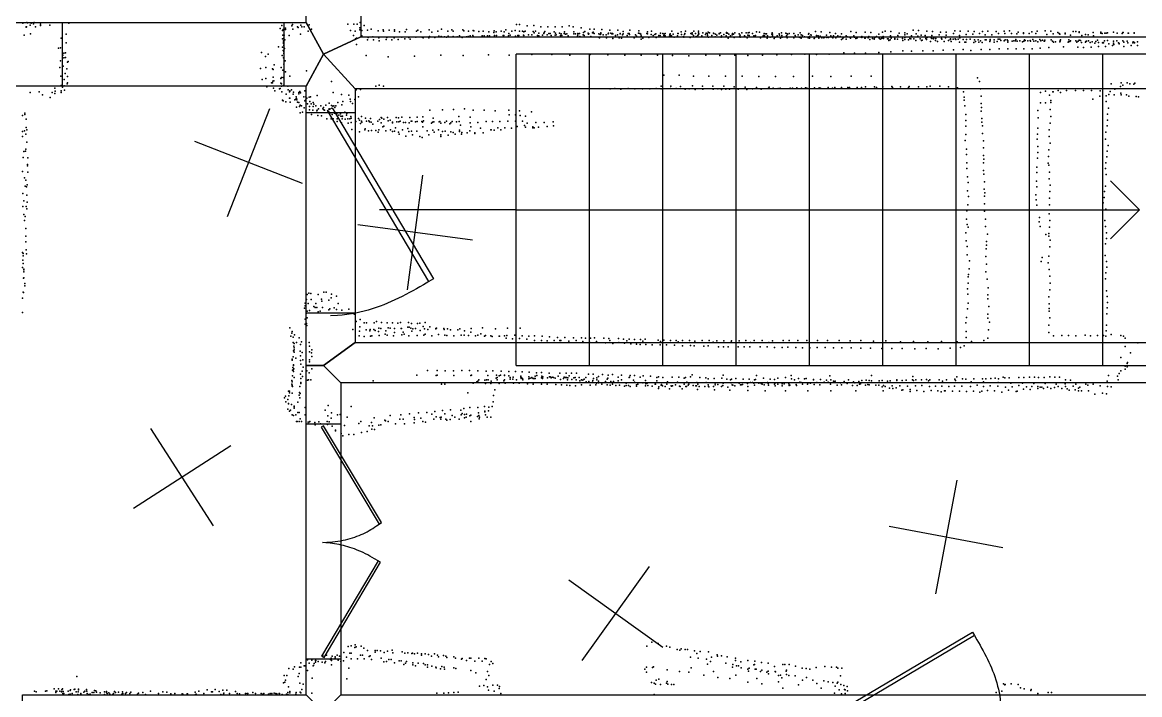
# Model space of a CAD drawing. Header units: millimetres. Extents: x -49251 to 3173, y -44712 to 7447.
# Drawn here: x -8920 to -5055, y -4056 to -1732 of the extents above; entities that cross this region are included whole.
import ezdxf

# ---------------------------------------------------------------- set-up
doc = ezdxf.new("R2010")
doc.units = ezdxf.units.MM
for name, color, linetype in [('DOORS', 7, 'Continuous'), ('P', 9, 'Continuous'), ('PANOS', 10, 'Continuous'), ('ROOMS', 1, 'Continuous'), ('STRUCTS', 4, 'Continuous'), ('WALLS', 3, 'Continuous')]:
    doc.layers.add(name, color=color, linetype=linetype)

# ---------------------------------------------------------------- blocks, each defined once
blk = doc.blocks.new('1-Standard_3C')
for points in [[(-403.982, 5.64828), (253.382, 394.931), (263.573, 377.722), (-393.791, -11.5606), (-403.982, 5.64828)], [(263.573, 377.722), (275.367, 357.142), (283.15, 343.495), (290.844, 329.879), (298.429, 316.269), (305.882, 302.642), (313.184, 288.973), (320.313, 275.239), (327.249, 261.416), (333.971, 247.479), (340.456, 233.405), (346.686, 219.17), (352.638, 204.75), (358.291, 190.121), (363.626, 175.258), (368.62, 160.139), (373.253, 144.738), (377.503, 129.032), (381.351, 112.998), (384.774, 96.6102), (387.752, 79.8457), (390.265, 62.6802), (392.29, 45.0899), (393.807, 27.0508), (395.085, -0.90191)]]:
    blk.add_lwpolyline(points)
blk = doc.blocks.new('2-Double_3F')
for points in [[(-803.047, 5.11842), (-144.478, 395.382), (-134.282, 378.176), (-792.851, -12.0874), (-803.047, 5.11842)], [(130.58, 402.327), (799.603, 1.60988), (789.326, -15.5479), (120.303, 385.169), (130.58, 402.327)], [(-134.282, 378.176), (-119.32, 354.081), (-109.98, 338.172), (-101.133, 322.376), (-92.7658, 306.684), (-84.8675, 291.087), (-77.4254, 275.576), (-70.4273, 260.141), (-63.861, 244.774), (-57.7142, 229.467), (-51.9747, 214.209), (-46.6303, 198.992), (-41.6688, 183.807), (-37.078, 168.646), (-32.8455, 153.498), (-28.9593, 138.355), (-25.407, 123.208), (-22.1765, 108.049), (-19.2555, 92.867), (-16.6317, 77.6544), (-14.2931, 62.402), (-12.2272, 47.1006), (-10.422, 31.7413), (-8.86523, 16.3152), (-6.96899, -6.96899)], [(-6.96899, -6.96899), (-5.64674, 24.0467), (-4.27553, 44.0225), (-2.51777, 63.4584), (-0.37793, 82.3727), (2.13953, 100.783), (5.03013, 118.709), (8.2894, 136.167), (11.9129, 153.176), (15.8961, 169.754), (20.2346, 185.919), (24.9238, 201.69), (29.9595, 217.085), (35.3369, 232.121), (41.0518, 246.818), (47.0996, 261.192), (53.4758, 275.263), (60.176, 289.048), (67.1957, 302.566), (74.5305, 315.834), (82.1759, 328.872), (90.1273, 341.697), (98.3804, 354.327), (106.931, 366.78), (120.303, 385.169)]]:
    blk.add_lwpolyline(points)

msp = doc.modelspace()

# ---------------------------------------------------------------- linework, layer by layer
at = {"layer": 'DOORS'}
for points in [[(-8781.1, -1732.1), (-8015.5, -1732.1), (-8015.5, -1952.1), (-8781.1, -1952.1), (-8781.1, -1732.1)], [(-7938.5, -2737.5), (-7938.6, -2044.1), (-7768.6, -2044.1), (-7768.5, -2737.5), (-7938.5, -2737.5)], [(-7818.5, -3119.7), (-7818.5, -3932.4), (-7938.5, -3932.4), (-7938.5, -3119.7), (-7818.5, -3119.7)]]:
    msp.add_lwpolyline(points, dxfattribs=at)
at = {"layer": 'P'}
for p in [(-8918, -1735), (-8904, -1733), (-8902, -1734), (-8889, -1735), (-8881, -1737), (-8879, -1733), (-8857, -1738), (-8759, -1735), (-7794, -1738), (-7773, -1738), (-7762, -1738), (-7751, -1733), (-8913, -1776), (-8906, -1748), (-8906, -1749), (-8905, -1747), (-8893, -1742), (-8892, -1772), (-8874, -1748), (-8857, -1743), (-8825, -1742), (-8768, -1773), (-8028, -1753), (-8022, -1743), (-8020, -1760), (-8019, -1776), (-8018, -1757), (-8014, -1776), (-8010, -1752), (-8010, -1757), (-7988, -1744), (-7985, -1739), (-7984, -1755), (-7968, -1748), (-7966, -1750), (-7958, -1773), (-7956, -1742), (-7953, -1748), (-7945, -1748), (-7935, -1740), (-7931, -1763), (-7928, -1741), (-7920, -1756), (-7785, -1760), (-7774, -1777), (-7769, -1763), (-7752, -1751), (-7752, -1758), (-7745, -1760), (-7738, -1743), (-7726, -1759), (-7713, -1755), (-7689, -1761), (-7672, -1758), (-7671, -1762), (-7651, -1759), (-7633, -1758), (-7633, -1763), (-7615, -1765), (-7596, -1765), (-7591, -1757), (-7557, -1763), (-7552, -1759), (-7541, -1765), (-7513, -1758), (-7504, -1766), (-7483, -1762), (-7470, -1755), (-7448, -1762), (-7434, -1758), (-7430, -1763), (-7396, -1758), (-7393, -1761), (-7377, -1763), (-7361, -1760), (-7358, -1761), (-7341, -1764), (-7326, -1762), (-7306, -1765), (-7289, -1767), (-7288, -1761), (-7281, -1765), (-7280, -1777), (-7264, -1763), (-7257, -1777), (-7253, -1765), (-7248, -1758), (-7237, -1770), (-7233, -1776), (-7227, -1763), (-7215, -1760), (-7211, -1740), (-7200, -1739), (-7200, -1763), (-7190, -1763), (-7186, -1776), (-7185, -1765), (-7185, -1777), (-7181, -1762), (-7174, -1744), (-7169, -1775), (-7157, -1775), (-7153, -1764), (-7151, -1743), (-7150, -1768), (-7145, -1762), (-7133, -1769), (-7126, -1747), (-7121, -1776), (-7116, -1770), (-7115, -1767), (-7113, -1764), (-7104, -1775), (-7102, -1747), (-7099, -1770), (-7094, -1770), (-7080, -1765), (-7077, -1747), (-7077, -1776), (-7076, -1769), (-7073, -1775), (-7062, -1769), (-7059, -1777), (-7056, -1772), (-7053, -1748), (-7046, -1770), (-7045, -1765), (-7041, -1773), (-7037, -1772), (-7029, -1744), (-7015, -1748), (-7012, -1765), (-7012, -1772), (-7007, -1772), (-6999, -1770), (-6998, -1775), (-6993, -1771), (-6987, -1751), (-6980, -1775), (-6979, -1767), (-6977, -1777), (-6974, -1764), (-6963, -1769), (-6962, -1773), (-6960, -1772), (-6957, -1755), (-6948, -1768), (-6945, -1766), (-6945, -1768), (-6942, -1755), (-6942, -1771), (-6926, -1772), (-6921, -1774), (-6919, -1768), (-6919, -1772), (-6916, -1757), (-6911, -1775), (-6901, -1775), (-6893, -1772), (-6892, -1769), (-6888, -1759), (-6884, -1769), (-6881, -1772), (-6879, -1771), (-6877, -1772), (-6868, -1777), (-6861, -1775), (-6860, -1759), (-6852, -1771), (-6852, -1772), (-6844, -1775), (-6842, -1764), (-6842, -1772), (-6828, -1777), (-6824, -1771), (-6821, -1770), (-6820, -1774), (-6819, -1759), (-6799, -1775), (-6789, -1769), (-6788, -1761), (-6784, -1771), (-6781, -1773), (-6760, -1771), (-6758, -1765), (-6757, -1772), (-6745, -1774), (-6744, -1763), (-6732, -1774), (-6729, -1772), (-6718, -1777), (-6712, -1769), (-6704, -1771), (-6700, -1773), (-6696, -1771), (-6680, -1774), (-6679, -1772), (-6673, -1762), (-6669, -1773), (-6653, -1770), (-6651, -1771), (-6641, -1765), (-6640, -1774), (-6630, -1774), (-6628, -1771), (-6626, -1763), (-6608, -1771), (-6603, -1768), (-6603, -1773), (-6599, -1777), (-6597, -1762), (-6592, -1770), (-6581, -1762), (-6581, -1768), (-6581, -1774), (-6580, -1772), (-6566, -1768), (-6557, -1774), (-6555, -1769), (-6550, -1772), (-6550, -1777), (-6548, -1766), (-6543, -1768), (-6535, -1777), (-6529, -1769), (-6528, -1770), (-6522, -1773), (-6518, -1776), (-6510, -1771), (-6510, -1772), (-6505, -1768), (-6494, -1774), (-6484, -1767), (-6484, -1769), (-6481, -1769), (-6476, -1773), (-6465, -1775), (-6463, -1771), (-6460, -1773), (-6455, -1768), (-6440, -1772), (-6437, -1776), (-6431, -1768), (-6416, -1768), (-6411, -1776), (-6409, -1768), (-6406, -1767), (-6394, -1770), (-6384, -1777), (-6381, -1765), (-6370, -1766), (-6354, -1771), (-6350, -1772), (-6346, -1772), (-6327, -1773), (-6326, -1768), (-6325, -1773), (-6302, -1772), (-6301, -1776), (-6294, -1768), (-6279, -1769), (-6274, -1772), (-6273, -1774), (-6268, -1771), (-6251, -1771), (-6247, -1777), (-6237, -1775), (-6230, -1768), (-6226, -1775), (-6201, -1773), (-6199, -1770), (-6193, -1775), (-6191, -1776), (-6177, -1764), (-6173, -1777), (-6157, -1765), (-6139, -1776), (-6127, -1767), (-6107, -1770), (-6086, -1772), (-6054, -1764), (-6036, -1767), (-6005, -1766), (-5985, -1767), (-5957, -1773), (-5945, -1766), (-5935, -1763), (-5916, -1764), (-5887, -1769), (-5868, -1768), (-5867, -1775), (-5860, -1772), (-5839, -1759), (-5828, -1772), (-5820, -1760), (-5811, -1776), (-5797, -1777), (-5791, -1762), (-5772, -1764), (-5749, -1775), (-5744, -1766), (-5725, -1766), (-5725, -1776), (-5699, -1771), (-5695, -1761), (-5679, -1777), (-5676, -1762), (-5655, -1774), (-5648, -1763), (-5632, -1773), (-5628, -1764), (-5609, -1771), (-5599, -1764), (-5590, -1775), (-5580, -1763), (-5567, -1775), (-5552, -1764), (-5543, -1771), (-5524, -1763), (-5522, -1771), (-5505, -1761), (-5499, -1770), (-5480, -1772), (-5476, -1766), (-5457, -1768), (-5457, -1770), (-5437, -1770), (-5428, -1765), (-5415, -1771), (-5410, -1763), (-5382, -1761), (-5376, -1774), (-5362, -1763), (-5354, -1772), (-5338, -1767), (-5334, -1771), (-5331, -1773), (-5313, -1769), (-5313, -1772), (-5294, -1776), (-5285, -1764), (-5276, -1764), (-5265, -1765), (-5264, -1767), (-5255, -1777), (-5243, -1774), (-5233, -1775), (-5216, -1767), (-5190, -1766), (-5190, -1769), (-5185, -1771), (-5176, -1769), (-5171, -1769), (-5166, -1768), (-5146, -1766), (-5133, -1769), (-5116, -1770), (-5113, -1767), (-5112, -1767), (-5095, -1769), (-5094, -1769), (-5074, -1768), (-5074, -1769), (-8786, -1787), (-8768, -1803), (-8020, -1789), (-8017, -1796), (-8017, -1801), (-8017, -1804), (-8016, -1805), (-8015, -1787), (-8015, -1812), (-8012, -1793), (-7997, -1778), (-7767, -1789), (-7764, -1787), (-7764, -1809), (-7745, -1779), (-7726, -1792), (-7724, -1784), (-7708, -1782), (-7705, -1792), (-7687, -1786), (-7686, -1796), (-7661, -1791), (-7659, -1784), (-7642, -1793), (-7634, -1785), (-7620, -1791), (-7607, -1783), (-7597, -1789), (-7583, -1784), (-7578, -1790), (-7559, -1783), (-7537, -1783), (-7533, -1785), (-7514, -1785), (-7512, -1781), (-7493, -1784), (-7479, -1780), (-7471, -1781), (-7460, -1782), (-7453, -1783), (-7447, -1780), (-7430, -1781), (-7416, -1782), (-7408, -1779), (-7399, -1784), (-7384, -1782), (-7378, -1781), (-7371, -1779), (-7362, -1778), (-7360, -1781), (-7329, -1779), (-7322, -1779), (-7311, -1779), (-7304, -1779), (-7287, -1778), (-7287, -1779), (-7254, -1778), (-7238, -1779), (-7214, -1780), (-7206, -1778), (-7203, -1778), (-7138, -1778), (-7133, -1779), (-7091, -1778), (-7054, -1778), (-7032, -1779), (-7000, -1780), (-6991, -1781), (-6954, -1781), (-6926, -1783), (-6923, -1785), (-6899, -1786), (-6877, -1788), (-6855, -1785), (-6848, -1787), (-6828, -1782), (-6804, -1786), (-6796, -1780), (-6779, -1779), (-6779, -1790), (-6774, -1787), (-6753, -1784), (-6738, -1778), (-6727, -1784), (-6714, -1778), (-6701, -1778), (-6698, -1780), (-6697, -1779), (-6681, -1780), (-6677, -1778), (-6674, -1779), (-6665, -1783), (-6654, -1779), (-6633, -1781), (-6632, -1783), (-6610, -1784), (-6589, -1781), (-6583, -1778), (-6570, -1779), (-6546, -1783), (-6524, -1782), (-6503, -1783), (-6502, -1779), (-6486, -1779), (-6479, -1787), (-6470, -1779), (-6458, -1784), (-6438, -1780), (-6437, -1783), (-6422, -1779), (-6421, -1780), (-6413, -1786), (-6406, -1778), (-6391, -1782), (-6390, -1779), (-6387, -1780), (-6367, -1786), (-6358, -1779), (-6356, -1778), (-6353, -1779), (-6344, -1787), (-6342, -1779), (-6333, -1783), (-6325, -1779), (-6320, -1788), (-6316, -1783), (-6309, -1779), (-6297, -1787), (-6293, -1778), (-6292, -1783), (-6277, -1779), (-6274, -1786), (-6252, -1783), (-6251, -1785), (-6246, -1782), (-6233, -1783), (-6229, -1784), (-6226, -1787), (-6221, -1778), (-6215, -1782), (-6202, -1786), (-6197, -1781), (-6197, -1787), (-6181, -1788), (-6180, -1785), (-6167, -1779), (-6165, -1787), (-6160, -1780), (-6155, -1786), (-6148, -1786), (-6144, -1783), (-6137, -1784), (-6133, -1783), (-6132, -1784), (-6124, -1779), (-6119, -1783), (-6117, -1785), (-6114, -1779), (-6106, -1786), (-6100, -1781), (-6099, -1779), (-6091, -1781), (-6086, -1791), (-6082, -1788), (-6078, -1783), (-6070, -1779), (-6070, -1790), (-6067, -1782), (-6057, -1784), (-6056, -1786), (-6056, -1787), (-6044, -1779), (-6042, -1783), (-6037, -1788), (-6034, -1787), (-6032, -1786), (-6019, -1783), (-6016, -1781), (-6016, -1784), (-6006, -1787), (-6005, -1786), (-6005, -1787), (-5995, -1783), (-5994, -1786), (-5992, -1781), (-5988, -1791), (-5979, -1788), (-5973, -1790), (-5972, -1786), (-5971, -1784), (-5966, -1781), (-5956, -1787), (-5953, -1790), (-5948, -1788), (-5945, -1785), (-5942, -1781), (-5941, -1788), (-5927, -1789), (-5925, -1789), (-5923, -1795), (-5918, -1792), (-5917, -1779), (-5915, -1787), (-5902, -1788), (-5902, -1790), (-5893, -1790), (-5892, -1778), (-5891, -1782), (-5876, -1788), (-5875, -1795), (-5867, -1784), (-5867, -1791), (-5855, -1792), (-5850, -1788), (-5847, -1789), (-5845, -1779), (-5836, -1789), (-5830, -1795), (-5822, -1780), (-5815, -1789), (-5810, -1795), (-5807, -1794), (-5795, -1788), (-5792, -1791), (-5790, -1784), (-5779, -1798), (-5776, -1786), (-5774, -1778), (-5774, -1788), (-5768, -1789), (-5767, -1787), (-5762, -1795), (-5760, -1788), (-5755, -1798), (-5741, -1788), (-5740, -1790), (-5731, -1798), (-5727, -1785), (-5716, -1795), (-5711, -1791), (-5710, -1791), (-5709, -1789), (-5707, -1798), (-5700, -1790), (-5693, -1789), (-5691, -1791), (-5683, -1790), (-5679, -1801), (-5677, -1786), (-5666, -1791), (-5660, -1800), (-5656, -1800), (-5656, -1800), (-5654, -1791), (-5641, -1790), (-5629, -1802), (-5626, -1793), (-5623, -1798), (-5614, -1793), (-5612, -1801), (-5606, -1796), (-5600, -1802), (-5590, -1793), (-5586, -1792), (-5574, -1798), (-5572, -1791), (-5572, -1794), (-5559, -1801), (-5558, -1793), (-5548, -1798), (-5545, -1790), (-5539, -1790), (-5535, -1795), (-5524, -1796), (-5521, -1793), (-5514, -1792), (-5511, -1796), (-5511, -1800), (-5496, -1797), (-5491, -1796), (-5485, -1796), (-5484, -1791), (-5479, -1797), (-5470, -1796), (-5460, -1799), (-5456, -1797), (-5454, -1792), (-5451, -1795), (-5442, -1796), (-5434, -1795), (-5433, -1797), (-5425, -1791), (-5421, -1797), (-5414, -1796), (-5408, -1799), (-5401, -1791), (-5397, -1796), (-5391, -1794), (-5386, -1797), (-5384, -1797), (-5383, -1794), (-5361, -1793), (-5357, -1797), (-5353, -1801), (-5353, -1801), (-5346, -1799), (-5331, -1799), (-5330, -1795), (-5330, -1797), (-5329, -1793), (-5303, -1800), (-5301, -1799), (-5300, -1793), (-5297, -1798), (-5295, -1796), (-5276, -1796), (-5273, -1801), (-5268, -1797), (-5265, -1794), (-5260, -1795), (-5257, -1802), (-5243, -1800), (-5241, -1798), (-5239, -1797), (-5232, -1796), (-5227, -1802), (-5220, -1799), (-5215, -1779), (-5210, -1804), (-5207, -1798), (-5201, -1794), (-5198, -1802), (-5198, -1816), (-5184, -1803), (-5182, -1802), (-5180, -1803), (-5177, -1796), (-5174, -1816), (-5166, -1795), (-5162, -1806), (-5149, -1812), (-5146, -1797), (-5146, -1804), (-5145, -1808), (-5134, -1796), (-5128, -1803), (-5126, -1805), (-5126, -1806), (-5113, -1796), (-5110, -1801), (-5110, -1816), (-5098, -1797), (-5096, -1803), (-5085, -1812), (-5079, -1803), (-5078, -1799), (-5073, -1802), (-5073, -1803), (-5063, -1799), (-5063, -1812), (-8795, -1821), (-8788, -1820), (-8780, -1845), (-8776, -1839), (-8770, -1837), (-8770, -1854), (-8092, -1836), (-8079, -1850), (-8070, -1842), (-8034, -1817), (-8021, -1847), (-8020, -1818), (-8018, -1829), (-8015, -1834), (-8015, -1840), (-8013, -1822), (-7731, -1847), (-7654, -1851), (-7563, -1849), (-7472, -1846), (-7395, -1847), (-7308, -1844), (-7236, -1846), (-7157, -1843), (-7088, -1843), (-7026, -1845), (-6956, -1843), (-6895, -1844), (-6836, -1845), (-6780, -1846), (-6723, -1846), (-6671, -1847), (-6614, -1848), (-6556, -1845), (-6507, -1847), (-6456, -1846), (-6410, -1847), (-6360, -1846), (-6310, -1844), (-6260, -1843), (-6213, -1842), (-6173, -1843), (-6129, -1842), (-6078, -1837), (-6042, -1839), (-6004, -1839), (-5957, -1836), (-5916, -1834), (-5874, -1831), (-5845, -1832), (-5805, -1830), (-5769, -1830), (-5735, -1828), (-5699, -1827), (-5666, -1826), (-5639, -1829), (-5604, -1826), (-5574, -1826), (-5541, -1824), (-5511, -1823), (-5483, -1823), (-5456, -1823), (-5427, -1823), (-5400, -1821), (-5370, -1819), (-5319, -1817), (-5269, -1818), (-5249, -1819), (-5223, -1818), (-8790, -1888), (-8788, -1865), (-8778, -1884), (-8776, -1855), (-8766, -1893), (-8763, -1870), (-8761, -1867), (-8096, -1892), (-8078, -1888), (-8054, -1893), (-8049, -1879), (-8025, -1888), (-8016, -1855), (-8015, -1877), (-8011, -1865), (-8787, -1918), (-8775, -1930), (-8772, -1909), (-8763, -1919), (-8090, -1929), (-8078, -1926), (-8052, -1895), (-8052, -1922), (-8026, -1926), (-8023, -1923), (-8019, -1897), (-8018, -1923), (-8009, -1903), (-7994, -1918), (-7937, -1899), (-6701, -1915), (-6648, -1915), (-6599, -1918), (-6545, -1918), (-6488, -1918), (-6430, -1918), (-6373, -1919), (-6315, -1919), (-6253, -1919), (-6187, -1918), (-6124, -1919), (-6053, -1918), (-5984, -1918), (-5616, -1924), (-8807, -1960), (-8806, -1970), (-8786, -1950), (-8786, -1969), (-8781, -1956), (-8775, -1951), (-8774, -1966), (-8765, -1944), (-8763, -1941), (-8074, -1955), (-8058, -1941), (-8054, -1941), (-8053, -1935), (-8051, -1960), (-8050, -1934), (-8046, -1969), (-8030, -1962), (-8028, -1961), (-8026, -1942), (-8023, -1944), (-8023, -1952), (-8023, -1952), (-8016, -1950), (-8015, -1950), (-8001, -1952), (-8000, -1965), (-7995, -1969), (-7989, -1965), (-7943, -1969), (-7850, -1936), (-7765, -1965), (-7750, -1964), (-7697, -1953), (-7686, -1949), (-7671, -1953), (-6887, -1962), (-6871, -1961), (-6850, -1963), (-6824, -1961), (-6801, -1962), (-6775, -1962), (-6749, -1962), (-6728, -1961), (-6710, -1952), (-6710, -1962), (-6678, -1961), (-6677, -1953), (-6658, -1961), (-6643, -1954), (-6627, -1963), (-6613, -1962), (-6602, -1951), (-6593, -1964), (-6567, -1952), (-6566, -1963), (-6531, -1952), (-6530, -1963), (-6514, -1962), (-6502, -1964), (-6493, -1952), (-6487, -1963), (-6474, -1963), (-6458, -1955), (-6444, -1963), (-6420, -1956), (-6414, -1964), (-6394, -1962), (-6380, -1957), (-6364, -1963), (-6339, -1960), (-6337, -1956), (-6323, -1960), (-6306, -1961), (-6299, -1959), (-6264, -1960), (-6256, -1959), (-6241, -1958), (-6225, -1959), (-6211, -1958), (-6206, -1960), (-6180, -1958), (-6164, -1958), (-6159, -1959), (-6133, -1957), (-6118, -1960), (-6110, -1957), (-6087, -1957), (-6065, -1957), (-6059, -1957), (-6032, -1957), (-6017, -1957), (-6003, -1955), (-5972, -1955), (-5965, -1957), (-5944, -1955), (-5913, -1954), (-5910, -1957), (-5883, -1955), (-5855, -1957), (-5852, -1954), (-5820, -1955), (-5791, -1955), (-5780, -1953), (-5747, -1953), (-5716, -1955), (-5685, -1958), (-5609, -1936), (-5606, -1962), (-5381, -1970), (-5337, -1967), (-5308, -1967), (-5277, -1968), (-5249, -1968), (-5222, -1967), (-5192, -1969), (-5154, -1945), (-5141, -1963), (-5122, -1954), (-5119, -1941), (-5113, -1949), (-5098, -1941), (-5089, -1944), (-5075, -1946), (-5072, -1942), (-8893, -1974), (-8862, -1972), (-8850, -1982), (-8824, -1992), (-8816, -1974), (-8807, -1978), (-8786, -1974), (-8022, -1972), (-8020, -2001), (-8018, -2003), (-8008, -2007), (-8007, -1980), (-7996, -1972), (-7996, -1994), (-7994, -1971), (-7994, -1994), (-7993, -2008), (-7983, -1980), (-7982, -1973), (-7977, -2000), (-7974, -1998), (-7973, -1990), (-7972, -1995), (-7970, -2000), (-7968, -2008), (-7963, -1974), (-7963, -1979), (-7963, -2009), (-7960, -1971), (-7958, -1976), (-7946, -1989), (-7943, -2003), (-7940, -2001), (-7939, -1990), (-7936, -1994), (-7928, -1991), (-7925, -2006), (-7923, -1989), (-7914, -2009), (-7900, -1985), (-7845, -1975), (-7828, -2009), (-7816, -1981), (-7811, -2006), (-7791, -1984), (-7786, -1998), (-7785, -2005), (-7770, -1999), (-7757, -1990), (-5665, -1972), (-5662, -1991), (-5662, -2001), (-5603, -1987), (-5398, -1974), (-5367, -1984), (-5362, -2002), (-5362, -2009), (-5356, -1972), (-5355, -1972), (-5329, -1975), (-5217, -1997), (-5193, -1987), (-5171, -1986), (-5171, -2006), (-5162, -1981), (-5157, -1971), (-5144, -1982), (-5121, -1977), (-5119, -1982), (-5101, -1982), (-5093, -1987), (-5067, -1988), (-5059, -1989), (-8911, -2046), (-7971, -2025), (-7961, -2023), (-7959, -2018), (-7959, -2045), (-7954, -2021), (-7951, -2042), (-7945, -2028), (-7934, -2014), (-7926, -2023), (-7926, -2034), (-7921, -2014), (-7915, -2035), (-7914, -2023), (-7912, -2015), (-7905, -2021), (-7901, -2038), (-7900, -2036), (-7895, -2031), (-7887, -2020), (-7881, -2031), (-7878, -2026), (-7877, -2034), (-7875, -2035), (-7870, -2018), (-7860, -2041), (-7859, -2011), (-7859, -2031), (-7853, -2045), (-7851, -2019), (-7846, -2022), (-7842, -2020), (-7840, -2046), (-7839, -2026), (-7835, -2020), (-7832, -2048), (-7819, -2048), (-7815, -2017), (-7804, -2042), (-7799, -2045), (-7797, -2047), (-7778, -2013), (-7510, -2036), (-7467, -2034), (-7428, -2033), (-7390, -2031), (-7360, -2036), (-7322, -2036), (-7284, -2038), (-7237, -2036), (-7200, -2038), (-7159, -2041), (-5660, -2021), (-5604, -2013), (-5603, -2039), (-5602, -2026), (-5407, -2037), (-5398, -2010), (-5381, -2010), (-5365, -2033), (-5163, -2029), (-8919, -2054), (-8911, -2050), (-8906, -2067), (-7920, -2051), (-7898, -2054), (-7885, -2055), (-7867, -2066), (-7852, -2065), (-7848, -2050), (-7845, -2065), (-7831, -2066), (-7831, -2075), (-7825, -2053), (-7818, -2056), (-7816, -2079), (-7813, -2057), (-7813, -2065), (-7812, -2056), (-7803, -2067), (-7798, -2053), (-7794, -2066), (-7793, -2081), (-7787, -2065), (-7784, -2057), (-7783, -2063), (-7782, -2078), (-7766, -2075), (-7757, -2064), (-7754, -2070), (-7750, -2082), (-7747, -2057), (-7747, -2074), (-7746, -2077), (-7733, -2063), (-7729, -2074), (-7721, -2072), (-7719, -2076), (-7716, -2064), (-7713, -2077), (-7707, -2084), (-7690, -2074), (-7685, -2068), (-7679, -2061), (-7679, -2079), (-7676, -2063), (-7670, -2067), (-7657, -2061), (-7655, -2072), (-7647, -2070), (-7640, -2079), (-7639, -2077), (-7627, -2061), (-7625, -2076), (-7619, -2062), (-7618, -2076), (-7613, -2073), (-7607, -2060), (-7601, -2078), (-7595, -2078), (-7582, -2079), (-7579, -2061), (-7575, -2073), (-7573, -2074), (-7560, -2076), (-7554, -2060), (-7554, -2075), (-7538, -2075), (-7536, -2077), (-7534, -2058), (-7532, -2072), (-7505, -2081), (-7501, -2077), (-7499, -2063), (-7496, -2076), (-7478, -2076), (-7476, -2075), (-7472, -2081), (-7458, -2078), (-7453, -2074), (-7441, -2083), (-7438, -2079), (-7433, -2075), (-7418, -2076), (-7410, -2057), (-7409, -2075), (-7371, -2060), (-7371, -2079), (-7344, -2078), (-7315, -2075), (-7294, -2075), (-7268, -2075), (-7241, -2073), (-7236, -2052), (-7214, -2052), (-7214, -2073), (-7198, -2054), (-7190, -2073), (-7180, -2056), (-7174, -2080), (-7144, -2078), (-7115, -2078), (-7084, -2076), (-5657, -2051), (-5657, -2071), (-5601, -2064), (-5601, -2077), (-5406, -2062), (-5365, -2080), (-5363, -2057), (-5167, -2049), (-5166, -2070), (-8919, -2109), (-8912, -2107), (-8908, -2119), (-8906, -2095), (-8904, -2103), (-7780, -2102), (-7754, -2110), (-7735, -2104), (-7734, -2100), (-7722, -2107), (-7712, -2106), (-7697, -2106), (-7689, -2112), (-7687, -2103), (-7673, -2093), (-7670, -2091), (-7663, -2107), (-7646, -2103), (-7640, -2109), (-7633, -2108), (-7629, -2096), (-7619, -2112), (-7616, -2119), (-7605, -2103), (-7593, -2125), (-7586, -2099), (-7583, -2109), (-7574, -2108), (-7570, -2121), (-7555, -2108), (-7535, -2093), (-7520, -2107), (-7514, -2121), (-7500, -2105), (-7500, -2105), (-7495, -2111), (-7480, -2103), (-7472, -2121), (-7466, -2109), (-7457, -2108), (-7447, -2122), (-7438, -2110), (-7430, -2113), (-7423, -2118), (-7408, -2105), (-7408, -2109), (-7404, -2087), (-7401, -2118), (-7400, -2113), (-7381, -2114), (-7372, -2107), (-7369, -2093), (-7355, -2114), (-7355, -2116), (-7335, -2098), (-7326, -2114), (-7299, -2103), (-7298, -2103), (-7288, -2105), (-7275, -2097), (-7265, -2104), (-7251, -2097), (-7228, -2098), (-7208, -2092), (-7183, -2088), (-7179, -2094), (-7154, -2093), (-7154, -2097), (-7149, -2097), (-7134, -2094), (-7105, -2092), (-7083, -2090), (-5657, -2091), (-5657, -2120), (-5599, -2090), (-5599, -2116), (-5409, -2118), (-5408, -2098), (-5368, -2103), (-5172, -2112), (-5168, -2090), (-8919, -2126), (-8904, -2146), (-7545, -2126), (-7537, -2130), (-7472, -2126), (-5659, -2140), (-5596, -2142), (-5410, -2136), (-5407, -2161), (-5368, -2127), (-5365, -2150), (-5174, -2136), (-5164, -2158), (-8917, -2199), (-8914, -2178), (-8909, -2177), (-8908, -2170), (-8901, -2200), (-5654, -2170), (-5654, -2189), (-5596, -2166), (-5596, -2192), (-5409, -2201), (-5408, -2182), (-5371, -2196), (-5369, -2173), (-5169, -2197), (-5168, -2177), (-8902, -2223), (-8902, -2228), (-5653, -2218), (-5653, -2237), (-5595, -2218), (-5594, -2205), (-5411, -2233), (-5372, -2219), (-5369, -2226), (-5173, -2237), (-5172, -2218), (-8919, -2248), (-8912, -2269), (-8908, -2278), (-8901, -2250), (-5651, -2266), (-5595, -2244), (-5594, -2257), (-5411, -2251), (-5368, -2273), (-5367, -2250), (-5171, -2258), (-8910, -2298), (-8905, -2301), (-8903, -2293), (-5651, -2314), (-5649, -2285), (-5593, -2308), (-5592, -2283), (-5412, -2281), (-5411, -2301), (-5366, -2317), (-5365, -2295), (-5177, -2317), (-5174, -2298), (-8918, -2324), (-8915, -2349), (-8904, -2329), (-8903, -2353), (-5647, -2334), (-5592, -2333), (-5591, -2321), (-5414, -2328), (-5413, -2345), (-5367, -2340), (-5181, -2356), (-5178, -2337), (-8918, -2368), (-8906, -2369), (-8904, -2377), (-5653, -2383), (-5650, -2363), (-5592, -2359), (-5592, -2385), (-5411, -2364), (-5368, -2394), (-5367, -2363), (-5172, -2378), (-8915, -2396), (-8912, -2417), (-8910, -2403), (-5654, -2412), (-5652, -2431), (-5589, -2412), (-5403, -2421), (-5402, -2406), (-5366, -2417), (-5176, -2417), (-8908, -2444), (-8908, -2471), (-5657, -2460), (-5648, -2440), (-5588, -2437), (-5582, -2464), (-5400, -2438), (-5380, -2465), (-5369, -2462), (-5369, -2471), (-5367, -2440), (-5174, -2438), (-5170, -2459), (-8908, -2491), (-5655, -2487), (-5652, -2507), (-5585, -2489), (-5585, -2502), (-5366, -2508), (-5365, -2485), (-5174, -2498), (-5170, -2479), (-8919, -2527), (-8917, -2531), (-8917, -2539), (-8907, -2518), (-8905, -2532), (-5652, -2536), (-5587, -2541), (-5586, -2515), (-5393, -2545), (-5370, -2540), (-5175, -2538), (-8919, -2579), (-8918, -2554), (-8917, -2566), (-8915, -2587), (-8914, -2585), (-5645, -2584), (-5644, -2556), (-5585, -2568), (-5396, -2558), (-5372, -2563), (-5368, -2586), (-5170, -2558), (-5169, -2578), (-8916, -2616), (-8915, -2615), (-8914, -2594), (-5648, -2611), (-5647, -2603), (-5587, -2594), (-5583, -2620), (-5366, -2609), (-5173, -2618), (-5172, -2598), (-8917, -2664), (-8916, -2666), (-8911, -2635), (-8911, -2643), (-7877, -2664), (-7869, -2665), (-5651, -2653), (-5649, -2633), (-5579, -2649), (-5366, -2657), (-5365, -2633), (-5170, -2660), (-8919, -2685), (-7941, -2703), (-7937, -2690), (-7935, -2673), (-7931, -2704), (-7929, -2668), (-7922, -2669), (-7921, -2690), (-7905, -2704), (-7897, -2673), (-7885, -2689), (-7884, -2696), (-7860, -2692), (-7852, -2684), (-7850, -2672), (-7833, -2678), (-7827, -2704), (-5650, -2672), (-5648, -2703), (-5581, -2674), (-5580, -2688), (-5370, -2681), (-5368, -2705), (-5168, -2680), (-5167, -2700), (-8919, -2735), (-7944, -2720), (-7941, -2712), (-7937, -2737), (-7935, -2730), (-7926, -2728), (-7912, -2714), (-7907, -2717), (-7901, -2718), (-7897, -2733), (-7890, -2730), (-7882, -2717), (-7860, -2726), (-7856, -2722), (-7841, -2719), (-7833, -2725), (-7815, -2727), (-7791, -2723), (-7776, -2738), (-7771, -2740), (-5651, -2722), (-5580, -2741), (-5577, -2714), (-5368, -2721), (-5368, -2730), (-5169, -2739), (-5168, -2719), (-7942, -2758), (-7942, -2775), (-7937, -2773), (-7936, -2780), (-7935, -2753), (-7767, -2764), (-7765, -2766), (-7751, -2759), (-7738, -2770), (-7729, -2771), (-7703, -2770), (-7695, -2766), (-7677, -2769), (-7658, -2771), (-7640, -2771), (-7621, -2772), (-7612, -2769), (-7584, -2769), (-7574, -2773), (-7553, -2773), (-7545, -2772), (-7527, -2769), (-5656, -2771), (-5654, -2752), (-5581, -2754), (-5575, -2768), (-5369, -2779), (-5366, -2753), (-5170, -2778), (-7994, -2788), (-7991, -2817), (-7988, -2806), (-7987, -2801), (-7983, -2820), (-7978, -2812), (-7777, -2794), (-7755, -2816), (-7754, -2799), (-7753, -2784), (-7738, -2818), (-7730, -2795), (-7718, -2798), (-7717, -2793), (-7716, -2817), (-7711, -2816), (-7704, -2794), (-7699, -2797), (-7688, -2800), (-7687, -2789), (-7686, -2814), (-7680, -2790), (-7665, -2810), (-7662, -2798), (-7658, -2813), (-7655, -2788), (-7648, -2789), (-7636, -2816), (-7632, -2790), (-7632, -2804), (-7610, -2790), (-7608, -2790), (-7607, -2812), (-7603, -2803), (-7599, -2810), (-7586, -2786), (-7583, -2815), (-7582, -2786), (-7576, -2789), (-7573, -2799), (-7569, -2791), (-7560, -2790), (-7554, -2814), (-7544, -2797), (-7533, -2783), (-7531, -2813), (-7529, -2791), (-7526, -2810), (-7517, -2793), (-7510, -2784), (-7503, -2815), (-7490, -2790), (-7490, -2791), (-7487, -2789), (-7480, -2811), (-7462, -2790), (-7461, -2793), (-7459, -2813), (-7451, -2814), (-7449, -2791), (-7439, -2795), (-7427, -2816), (-7413, -2795), (-7407, -2791), (-7402, -2813), (-7392, -2813), (-7390, -2798), (-7377, -2814), (-7368, -2803), (-7367, -2790), (-7352, -2815), (-7344, -2813), (-7334, -2809), (-7328, -2788), (-7321, -2817), (-7318, -2814), (-7299, -2816), (-7295, -2818), (-7283, -2791), (-7271, -2817), (-7269, -2817), (-7252, -2815), (-7244, -2814), (-7242, -2789), (-7216, -2813), (-7198, -2789), (-7191, -2816), (-7168, -2817), (-7148, -2816), (-7122, -2817), (-7096, -2819), (-5655, -2801), (-5578, -2795), (-5370, -2804), (-5353, -2816), (-5325, -2814), (-5302, -2814), (-5276, -2815), (-5244, -2813), (-5225, -2815), (-5201, -2814), (-5180, -2814), (-5172, -2817), (-5171, -2798), (-5154, -2811), (-5121, -2814), (-5111, -2817), (-7983, -2839), (-7981, -2851), (-7980, -2857), (-7979, -2842), (-7972, -2839), (-7962, -2822), (-7958, -2845), (-7954, -2836), (-7928, -2839), (-7926, -2851), (-7246, -2823), (-7225, -2826), (-7200, -2825), (-7175, -2827), (-7148, -2831), (-7124, -2832), (-7105, -2833), (-7080, -2831), (-7069, -2821), (-7061, -2832), (-7057, -2831), (-7043, -2821), (-7030, -2834), (-7014, -2822), (-7004, -2832), (-6986, -2822), (-6981, -2835), (-6972, -2823), (-6957, -2838), (-6955, -2824), (-6941, -2822), (-6934, -2835), (-6909, -2824), (-6903, -2840), (-6891, -2825), (-6888, -2832), (-6878, -2842), (-6858, -2825), (-6857, -2839), (-6840, -2827), (-6837, -2841), (-6829, -2833), (-6821, -2827), (-6815, -2843), (-6802, -2828), (-6795, -2844), (-6783, -2845), (-6782, -2828), (-6774, -2834), (-6766, -2827), (-6763, -2845), (-6741, -2846), (-6721, -2830), (-6714, -2847), (-6712, -2835), (-6701, -2830), (-6692, -2846), (-6678, -2831), (-6664, -2848), (-6658, -2831), (-6652, -2836), (-6637, -2831), (-6636, -2850), (-6612, -2832), (-6609, -2849), (-6596, -2850), (-6594, -2834), (-6568, -2831), (-6563, -2851), (-6548, -2850), (-6544, -2831), (-6530, -2837), (-6518, -2833), (-6512, -2853), (-6495, -2853), (-6493, -2833), (-6478, -2853), (-6468, -2837), (-6467, -2833), (-6444, -2853), (-6441, -2833), (-6423, -2854), (-6418, -2831), (-6404, -2854), (-6401, -2838), (-6389, -2832), (-6368, -2853), (-6361, -2831), (-6344, -2854), (-6338, -2838), (-6325, -2833), (-6318, -2856), (-6292, -2856), (-6288, -2832), (-6272, -2855), (-6267, -2832), (-6245, -2856), (-6238, -2832), (-6221, -2857), (-6206, -2831), (-6196, -2857), (-6171, -2856), (-6170, -2832), (-6143, -2856), (-6135, -2831), (-6114, -2857), (-6095, -2832), (-6085, -2857), (-6057, -2833), (-6053, -2857), (-6020, -2832), (-6020, -2858), (-5986, -2858), (-5976, -2834), (-5947, -2859), (-5933, -2833), (-5913, -2859), (-5883, -2836), (-5877, -2859), (-5837, -2835), (-5794, -2859), (-5788, -2836), (-5741, -2835), (-5711, -2858), (-5687, -2836), (-5675, -2856), (-5662, -2850), (-5655, -2821), (-5637, -2835), (-5594, -2832), (-5580, -2823), (-5106, -2823), (-5105, -2852), (-5062, -2840), (-7987, -2896), (-7983, -2888), (-7982, -2867), (-7979, -2864), (-7979, -2872), (-7974, -2893), (-7959, -2869), (-7958, -2884), (-7952, -2873), (-7950, -2898), (-7927, -2871), (-7927, -2898), (-7920, -2874), (-7919, -2864), (-7919, -2887), (-5833, -2860), (-5752, -2860), (-5121, -2890), (-5087, -2874), (-7987, -2899), (-7985, -2934), (-7984, -2925), (-7983, -2933), (-7982, -2916), (-7982, -2918), (-7981, -2930), (-7958, -2901), (-7956, -2913), (-7949, -2924), (-7936, -2936), (-7927, -2905), (-7918, -2918), (-7918, -2929), (-7518, -2935), (-7485, -2935), (-7457, -2936), (-7428, -2936), (-7400, -2935), (-7373, -2935), (-7344, -2936), (-7292, -2936), (-5121, -2936), (-5106, -2920), (-5106, -2931), (-5099, -2922), (-5098, -2911), (-5097, -2908), (-7988, -2970), (-7987, -2974), (-7985, -2954), (-7982, -2939), (-7980, -2959), (-7958, -2948), (-7956, -2963), (-7952, -2938), (-7951, -2956), (-7933, -2969), (-7930, -2968), (-7928, -2943), (-7922, -2967), (-7706, -2971), (-7555, -2951), (-7489, -2952), (-7485, -2951), (-7427, -2953), (-7368, -2952), (-7366, -2951), (-7348, -2974), (-7344, -2972), (-7341, -2967), (-7320, -2969), (-7315, -2937), (-7314, -2968), (-7310, -2952), (-7309, -2968), (-7298, -2972), (-7281, -2962), (-7280, -2951), (-7277, -2960), (-7277, -2968), (-7270, -2954), (-7266, -2951), (-7264, -2938), (-7254, -2971), (-7252, -2951), (-7252, -2953), (-7252, -2968), (-7237, -2939), (-7237, -2954), (-7233, -2960), (-7233, -2965), (-7223, -2965), (-7222, -2958), (-7214, -2939), (-7211, -2967), (-7196, -2955), (-7196, -2958), (-7195, -2963), (-7193, -2961), (-7191, -2940), (-7190, -2963), (-7189, -2967), (-7168, -2957), (-7168, -2964), (-7167, -2941), (-7163, -2962), (-7158, -2959), (-7158, -2961), (-7153, -2963), (-7150, -2963), (-7146, -2955), (-7146, -2963), (-7142, -2943), (-7140, -2952), (-7124, -2942), (-7124, -2961), (-7123, -2955), (-7121, -2959), (-7121, -2963), (-7119, -2957), (-7103, -2961), (-7098, -2944), (-7096, -2957), (-7094, -2957), (-7091, -2961), (-7087, -2958), (-7083, -2960), (-7077, -2962), (-7067, -2955), (-7061, -2944), (-7058, -2966), (-7048, -2963), (-7046, -2958), (-7041, -2959), (-7039, -2945), (-7038, -2960), (-7034, -2968), (-7033, -2961), (-7029, -2954), (-7020, -2945), (-7019, -2966), (-7012, -2961), (-7008, -2960), (-7004, -2968), (-7003, -2945), (-6994, -2960), (-6991, -2971), (-6986, -2968), (-6981, -2969), (-6976, -2965), (-6971, -2959), (-6970, -2974), (-6962, -2948), (-6960, -2973), (-6948, -2975), (-6947, -2970), (-6945, -2948), (-6944, -2963), (-6933, -2961), (-6933, -2968), (-6927, -2956), (-6927, -2972), (-6913, -2949), (-6903, -2973), (-6897, -2965), (-6895, -2962), (-6894, -2951), (-6884, -2973), (-6879, -2949), (-6875, -2973), (-6859, -2958), (-6859, -2971), (-6848, -2951), (-6848, -2967), (-6821, -2960), (-6820, -2958), (-6817, -2953), (-6806, -2969), (-6802, -2952), (-6783, -2958), (-6773, -2954), (-6764, -2970), (-6747, -2955), (-6725, -2960), (-6725, -2971), (-6719, -2957), (-6705, -2959), (-6688, -2974), (-6672, -2958), (-6654, -2975), (-6649, -2958), (-6631, -2962), (-6626, -2960), (-6609, -2957), (-6603, -2950), (-6577, -2959), (-6556, -2961), (-6548, -2964), (-6527, -2963), (-6501, -2962), (-6496, -2951), (-6483, -2965), (-6471, -2967), (-6467, -2965), (-6452, -2963), (-6427, -2965), (-6406, -2965), (-6387, -2967), (-6384, -2966), (-6381, -2952), (-6356, -2962), (-6333, -2965), (-6318, -2966), (-6307, -2962), (-6280, -2960), (-6261, -2953), (-6259, -2964), (-6249, -2967), (-6235, -2963), (-6231, -2975), (-6214, -2964), (-6209, -2963), (-6183, -2966), (-6183, -2968), (-6159, -2966), (-6138, -2969), (-6133, -2975), (-6127, -2954), (-6123, -2968), (-6114, -2972), (-6108, -2972), (-6077, -2973), (-6062, -2968), (-6045, -2974), (-6027, -2973), (-6016, -2970), (-6001, -2969), (-5991, -2970), (-5983, -2953), (-5983, -2971), (-5956, -2971), (-5946, -2970), (-5927, -2972), (-5918, -2971), (-5895, -2968), (-5895, -2970), (-5877, -2970), (-5863, -2969), (-5841, -2967), (-5840, -2956), (-5838, -2970), (-5829, -2967), (-5810, -2968), (-5793, -2966), (-5786, -2971), (-5781, -2967), (-5749, -2968), (-5737, -2972), (-5723, -2967), (-5695, -2965), (-5692, -2970), (-5688, -2957), (-5668, -2964), (-5657, -2965), (-5638, -2974), (-5629, -2964), (-5599, -2964), (-5595, -2974), (-5587, -2964), (-5570, -2963), (-5555, -2962), (-5543, -2964), (-5527, -2958), (-5522, -2961), (-5507, -2961), (-5473, -2959), (-5456, -2960), (-5436, -2958), (-5419, -2958), (-5405, -2959), (-5386, -2959), (-5366, -2957), (-5349, -2958), (-5333, -2958), (-5312, -2968), (-5295, -2969), (-5168, -2972), (-5163, -2953), (-5132, -2955), (-5130, -2967), (-5126, -2946), (-7999, -3007), (-7996, -3007), (-7996, -3013), (-7988, -2983), (-7987, -2986), (-7987, -2989), (-7987, -3014), (-7985, -2990), (-7961, -3011), (-7960, -2990), (-7957, -2977), (-7956, -2980), (-7470, -2982), (-7458, -2983), (-7379, -3012), (-7361, -2979), (-7318, -2980), (-7299, -2980), (-7285, -3002), (-7270, -2980), (-7250, -2979), (-7221, -2979), (-7201, -2979), (-7172, -2981), (-7153, -2982), (-7124, -2982), (-7104, -2982), (-7075, -2984), (-7055, -2985), (-7036, -2986), (-7026, -2987), (-7006, -2988), (-6986, -2985), (-6956, -2986), (-6936, -2985), (-6934, -2979), (-6927, -2978), (-6916, -2983), (-6902, -2977), (-6897, -2985), (-6887, -2986), (-6879, -2983), (-6867, -2987), (-6854, -2986), (-6837, -2989), (-6831, -2979), (-6831, -2987), (-6823, -2987), (-6817, -2991), (-6802, -2976), (-6796, -2989), (-6795, -2985), (-6791, -2983), (-6774, -2978), (-6765, -2988), (-6763, -2981), (-6759, -2979), (-6756, -2987), (-6741, -2989), (-6731, -2983), (-6730, -2983), (-6719, -2997), (-6718, -2992), (-6710, -2986), (-6709, -2984), (-6706, -2988), (-6696, -2990), (-6691, -2982), (-6682, -2999), (-6676, -2988), (-6675, -2989), (-6671, -2988), (-6661, -2985), (-6647, -2989), (-6644, -2990), (-6638, -2999), (-6631, -2983), (-6625, -2990), (-6623, -2991), (-6621, -2976), (-6617, -2986), (-6615, -2983), (-6600, -2987), (-6590, -2988), (-6588, -2988), (-6587, -2977), (-6585, -3001), (-6583, -2983), (-6579, -2990), (-6559, -2990), (-6559, -2990), (-6555, -2977), (-6548, -2985), (-6547, -2991), (-6545, -2992), (-6529, -2991), (-6526, -3002), (-6524, -2985), (-6523, -2979), (-6523, -2985), (-6514, -2984), (-6502, -2991), (-6497, -2987), (-6496, -2979), (-6480, -2993), (-6473, -3003), (-6468, -2978), (-6465, -2985), (-6462, -2986), (-6456, -2988), (-6441, -2979), (-6436, -2985), (-6433, -2985), (-6429, -2984), (-6412, -2980), (-6411, -2991), (-6411, -3004), (-6401, -2977), (-6394, -2977), (-6390, -2979), (-6387, -2986), (-6373, -2979), (-6364, -2980), (-6361, -2983), (-6354, -2985), (-6351, -3005), (-6343, -2977), (-6340, -2980), (-6339, -2986), (-6318, -2982), (-6317, -2980), (-6316, -2988), (-6307, -2983), (-6292, -2981), (-6292, -2988), (-6285, -2981), (-6280, -3005), (-6269, -2981), (-6267, -2987), (-6265, -2986), (-6243, -2984), (-6242, -2987), (-6226, -2977), (-6222, -2983), (-6204, -2983), (-6203, -3005), (-6200, -2978), (-6194, -2979), (-6181, -2984), (-6172, -2977), (-6161, -2985), (-6147, -2976), (-6125, -2983), (-6124, -3005), (-6112, -2976), (-6102, -2986), (-6090, -2978), (-6087, -2985), (-6067, -2980), (-6049, -2987), (-6041, -2978), (-6037, -3006), (-6032, -2987), (-6024, -2983), (-6021, -2981), (-6003, -2986), (-5996, -2984), (-5991, -2985), (-5968, -2986), (-5957, -2986), (-5946, -2992), (-5942, -3006), (-5941, -2987), (-5936, -2990), (-5920, -2996), (-5911, -2988), (-5909, -2997), (-5898, -2995), (-5885, -2988), (-5878, -3003), (-5874, -3002), (-5858, -2989), (-5849, -3001), (-5849, -3008), (-5831, -2988), (-5826, -3004), (-5809, -2987), (-5802, -3008), (-5782, -2990), (-5776, -3004), (-5761, -2989), (-5753, -3006), (-5742, -3009), (-5739, -2989), (-5730, -3006), (-5728, -3006), (-5715, -2991), (-5703, -3007), (-5696, -2989), (-5679, -3007), (-5670, -2989), (-5654, -3008), (-5640, -2990), (-5630, -3007), (-5617, -2986), (-5608, -3010), (-5601, -3007), (-5595, -2990), (-5582, -3004), (-5572, -2988), (-5557, -3005), (-5546, -2989), (-5545, -2977), (-5532, -3010), (-5519, -2993), (-5509, -3003), (-5501, -2979), (-5496, -2992), (-5483, -3008), (-5479, -3007), (-5473, -2987), (-5460, -2979), (-5457, -3000), (-5447, -2992), (-5434, -3001), (-5428, -2990), (-5421, -2980), (-5408, -2998), (-5407, -2991), (-5400, -2993), (-5394, -2993), (-5388, -2997), (-5382, -2980), (-5374, -2993), (-5362, -2997), (-5350, -2994), (-5344, -2982), (-5337, -2990), (-5325, -2997), (-5313, -2981), (-5312, -2991), (-5306, -2999), (-5299, -3003), (-5285, -2989), (-5278, -3002), (-5276, -2982), (-5267, -2996), (-5267, -3005), (-5262, -2993), (-5256, -3005), (-5241, -2983), (-5235, -2986), (-5232, -3006), (-5216, -2983), (-5192, -2988), (-5184, -3014), (-5166, -2990), (-5154, -2992), (-8013, -3030), (-8009, -3024), (-8008, -3043), (-8001, -3036), (-7999, -3049), (-7999, -3050), (-7998, -3023), (-7967, -3045), (-7962, -3021), (-7960, -3030), (-7959, -3015), (-7291, -3043), (-7290, -3022), (-5210, -3017), (-5170, -3016), (-8001, -3069), (-7996, -3076), (-7992, -3072), (-7989, -3053), (-7986, -3088), (-7982, -3091), (-7980, -3061), (-7979, -3059), (-7979, -3065), (-7974, -3088), (-7967, -3080), (-7962, -3080), (-7942, -3088), (-7941, -3063), (-7872, -3072), (-7862, -3056), (-7850, -3081), (-7830, -3088), (-7821, -3087), (-7783, -3060), (-7648, -3091), (-7611, -3089), (-7581, -3085), (-7549, -3082), (-7521, -3080), (-7503, -3086), (-7493, -3077), (-7466, -3074), (-7458, -3085), (-7439, -3071), (-7433, -3091), (-7403, -3072), (-7402, -3088), (-7399, -3084), (-7393, -3067), (-7390, -3087), (-7383, -3086), (-7372, -3063), (-7369, -3090), (-7344, -3063), (-7342, -3081), (-7341, -3091), (-7321, -3060), (-7320, -3076), (-7320, -3078), (-7318, -3089), (-7307, -3075), (-7306, -3062), (-7295, -3060), (-7971, -3112), (-7969, -3112), (-7962, -3111), (-7959, -3102), (-7954, -3111), (-7931, -3114), (-7931, -3120), (-7927, -3113), (-7925, -3112), (-7908, -3115), (-7907, -3123), (-7894, -3113), (-7888, -3119), (-7865, -3111), (-7864, -3122), (-7863, -3092), (-7858, -3113), (-7852, -3100), (-7848, -3128), (-7805, -3125), (-7796, -3096), (-7756, -3118), (-7749, -3112), (-7720, -3126), (-7712, -3115), (-7709, -3126), (-7703, -3099), (-7687, -3124), (-7680, -3123), (-7666, -3107), (-7664, -3109), (-7654, -3111), (-7629, -3119), (-7614, -3103), (-7603, -3103), (-7598, -3119), (-7565, -3098), (-7565, -3116), (-7563, -3105), (-7542, -3100), (-7535, -3112), (-7525, -3114), (-7496, -3103), (-7488, -3095), (-7475, -3098), (-7472, -3103), (-7471, -3096), (-7455, -3103), (-7451, -3107), (-7440, -3105), (-7424, -3097), (-7409, -3103), (-7390, -3099), (-7385, -3096), (-7372, -3092), (-7368, -3111), (-7345, -3094), (-7340, -3102), (-7339, -3096), (-7312, -3097), (-7299, -3097), (-7837, -3141), (-7837, -3144), (-7817, -3153), (-7811, -3161), (-7791, -3157), (-7773, -3156), (-7747, -3150), (-7727, -3146), (-7711, -3138), (-7702, -3139), (-7793, -3889), (-7782, -3887), (-7770, -3893), (-7769, -3883), (-7765, -3890), (-7748, -3888), (-7739, -3895), (-7641, -3902), (-6760, -3888), (-6742, -3874), (-6721, -3879), (-6692, -3888), (-6680, -3892), (-6655, -3899), (-6646, -3902), (-6641, -3897), (-6627, -3900), (-6619, -3900), (-7934, -3935), (-7919, -3936), (-7906, -3938), (-7905, -3937), (-7897, -3941), (-7881, -3921), (-7871, -3941), (-7868, -3919), (-7854, -3934), (-7852, -3929), (-7850, -3938), (-7848, -3923), (-7838, -3925), (-7838, -3930), (-7831, -3919), (-7827, -3936), (-7823, -3923), (-7818, -3941), (-7809, -3939), (-7808, -3910), (-7798, -3926), (-7787, -3912), (-7783, -3912), (-7782, -3932), (-7761, -3932), (-7750, -3919), (-7743, -3919), (-7738, -3932), (-7726, -3903), (-7720, -3924), (-7717, -3921), (-7712, -3934), (-7700, -3903), (-7700, -3909), (-7693, -3903), (-7681, -3904), (-7679, -3930), (-7668, -3910), (-7660, -3941), (-7657, -3905), (-7652, -3934), (-7644, -3934), (-7638, -3911), (-7616, -3939), (-7609, -3939), (-7606, -3908), (-7597, -3912), (-7591, -3941), (-7586, -3911), (-7573, -3913), (-7570, -3912), (-7563, -3915), (-7553, -3912), (-7539, -3914), (-7539, -3919), (-7526, -3914), (-7515, -3917), (-7505, -3922), (-7494, -3915), (-7484, -3919), (-7480, -3925), (-7463, -3920), (-7455, -3922), (-7452, -3927), (-7427, -3925), (-7422, -3929), (-7401, -3933), (-7399, -3931), (-7383, -3937), (-7373, -3929), (-7368, -3930), (-7355, -3940), (-7341, -3930), (-7329, -3940), (-7320, -3931), (-7316, -3932), (-7298, -3941), (-6609, -3926), (-6595, -3904), (-6587, -3913), (-6582, -3930), (-6575, -3906), (-6553, -3933), (-6547, -3908), (-6540, -3941), (-6536, -3926), (-6517, -3918), (-6515, -3923), (-6502, -3921), (-6482, -3925), (-6453, -3929), (-6453, -3938), (-6411, -3937), (-6386, -3940), (-7998, -3965), (-7983, -3967), (-7978, -3959), (-7961, -3961), (-7957, -3946), (-7956, -3961), (-7945, -3956), (-7943, -3956), (-7934, -3972), (-7928, -3947), (-7914, -3956), (-7913, -3955), (-7910, -3948), (-7906, -3943), (-7883, -3943), (-7873, -3946), (-7850, -3953), (-7790, -3964), (-7669, -3942), (-7633, -3946), (-7600, -3951), (-7594, -3947), (-7569, -3946), (-7569, -3952), (-7560, -3956), (-7551, -3947), (-7532, -3948), (-7527, -3953), (-7519, -3952), (-7519, -3961), (-7504, -3957), (-7490, -3960), (-7488, -3963), (-7474, -3966), (-7469, -3958), (-7461, -3960), (-7460, -3967), (-7427, -3963), (-7420, -3965), (-7369, -3972), (-7351, -3980), (-7311, -3976), (-7304, -3951), (-7292, -3948), (-6767, -3968), (-6761, -3960), (-6761, -3978), (-6740, -3962), (-6737, -3959), (-6689, -3970), (-6647, -3976), (-6615, -3978), (-6606, -3963), (-6550, -3950), (-6529, -3976), (-6487, -3947), (-6463, -3960), (-6462, -3951), (-6450, -3956), (-6443, -3956), (-6435, -3942), (-6434, -3963), (-6411, -3967), (-6408, -3974), (-6406, -3964), (-6390, -3953), (-6387, -3951), (-6385, -3968), (-6382, -3968), (-6367, -3975), (-6363, -3944), (-6362, -3971), (-6345, -3978), (-6340, -3947), (-6340, -3974), (-6318, -3958), (-6316, -3976), (-6315, -3977), (-6290, -3951), (-6283, -3951), (-6278, -3974), (-6277, -3971), (-6267, -3951), (-6246, -3957), (-6223, -3964), (-6209, -3965), (-6196, -3967), (-6174, -3962), (-6144, -3958), (-6121, -3960), (-6104, -3960), (-6099, -3964), (-6085, -3964), (-8731, -3993), (-8017, -4015), (-8014, -3989), (-8012, -4012), (-8009, -4005), (-8005, -3989), (-7966, -3993), (-7962, -3983), (-7960, -4016), (-7917, -3999), (-7797, -4001), (-7316, -4003), (-7306, -3989), (-6744, -4014), (-6734, -4016), (-6728, -4005), (-6718, -4002), (-6692, -4016), (-6689, -4010), (-6563, -3988), (-6514, -3996), (-6473, -4000), (-6452, -3988), (-6410, -4012), (-6379, -4000), (-6362, -4018), (-6339, -3984), (-6305, -3989), (-6305, -4011), (-6297, -3988), (-6293, -3997), (-6277, -3986), (-6269, -3989), (-6247, -3991), (-6221, -4006), (-6208, -3996), (-6186, -4005), (-6172, -4017), (-6148, -4008), (-6133, -4011), (-6116, -4013), (-6101, -4016), (-6099, -4012), (-6090, -3990), (-5526, -4018), (-5500, -4018), (-8878, -4044), (-8872, -4046), (-8840, -4043), (-8835, -4042), (-8810, -4035), (-8804, -4044), (-8804, -4048), (-8800, -4044), (-8795, -4035), (-8790, -4043), (-8784, -4046), (-8783, -4039), (-8781, -4035), (-8780, -4051), (-8780, -4052), (-8779, -4045), (-8776, -4052), (-8761, -4044), (-8759, -4055), (-8754, -4041), (-8754, -4054), (-8753, -4039), (-8747, -4051), (-8740, -4038), (-8738, -4037), (-8734, -4046), (-8728, -4055), (-8727, -4046), (-8726, -4039), (-8725, -4037), (-8717, -4051), (-8717, -4055), (-8707, -4047), (-8704, -4043), (-8698, -4038), (-8697, -4044), (-8695, -4051), (-8690, -4055), (-8685, -4054), (-8678, -4048), (-8672, -4048), (-8670, -4041), (-8665, -4042), (-8663, -4047), (-8650, -4049), (-8636, -4046), (-8636, -4055), (-8629, -4045), (-8629, -4048), (-8626, -4052), (-8620, -4049), (-8617, -4054), (-8607, -4055), (-8605, -4052), (-8601, -4045), (-8598, -4048), (-8587, -4047), (-8576, -4054), (-8573, -4046), (-8572, -4051), (-8563, -4052), (-8559, -4048), (-8548, -4052), (-8545, -4047), (-8521, -4054), (-8518, -4050), (-8503, -4048), (-8494, -4055), (-8476, -4044), (-8449, -4051), (-8434, -4046), (-8420, -4047), (-8406, -4053), (-8392, -4051), (-8367, -4053), (-8365, -4054), (-8350, -4053), (-8348, -4053), (-8322, -4047), (-8321, -4055), (-8318, -4054), (-8309, -4044), (-8292, -4051), (-8280, -4039), (-8266, -4046), (-8262, -4046), (-8253, -4038), (-8239, -4045), (-8233, -4055), (-8226, -4040), (-8224, -4054), (-8223, -4050), (-8212, -4040), (-8203, -4051), (-8183, -4045), (-8177, -4051), (-8169, -4053), (-8148, -4052), (-8142, -4051), (-8140, -4051), (-8123, -4048), (-8113, -4051), (-8094, -4051), (-8088, -4054), (-8085, -4052), (-8068, -4054), (-8063, -4052), (-8057, -4051), (-8049, -4050), (-8043, -4052), (-8039, -4053), (-8031, -4051), (-8030, -4051), (-8021, -4055), (-8006, -4054), (-8001, -4048), (-8001, -4055), (-7999, -4028), (-7995, -4049), (-7994, -4045), (-7974, -4054), (-7973, -4048), (-7959, -4047), (-7956, -4049), (-7953, -4038), (-7949, -4019), (-7919, -4050), (-7486, -4050), (-7462, -4050), (-7446, -4049), (-7427, -4048), (-7412, -4047), (-7339, -4026), (-7324, -4024), (-7311, -4029), (-7307, -4040), (-7293, -4023), (-7288, -4043), (-7276, -4023), (-7271, -4034), (-7269, -4027), (-7265, -4051), (-6734, -4055), (-6730, -4019), (-6713, -4020), (-6687, -4019), (-6674, -4020), (-6666, -4020), (-6289, -4033), (-6235, -4022), (-6157, -4033), (-6111, -4050), (-6108, -4026), (-6095, -4039), (-6089, -4020), (-6087, -4053), (-6078, -4024), (-6076, -4038), (-6074, -4039), (-6074, -4052), (-6067, -4027), (-6066, -4042), (-5552, -4048), (-5532, -4043), (-5522, -4022), (-5520, -4020), (-5475, -4021), (-5467, -4032), (-5455, -4036), (-5432, -4041), (-5430, -4038), (-5407, -4052), (-5372, -4048), (-5360, -4048)]:
    msp.add_point(p, dxfattribs=at)
at = {"layer": 'PANOS'}
for points in [[(-8209.7, -2402.6), (-8063.7, -2030.2)], [(-7950.5, -2289.4), (-8322.9, -2143.4)], [(-7587.1, -2656.1), (-7534.1, -2259.7)], [(-7362.4, -2484.4), (-7758.8, -2431.4)], [(-8258.4, -3472.1), (-8475, -3135.9)], [(-8198.6, -3195.7), (-8534.8, -3412.3)], [(-5688.1, -3314.2), (-5761.8, -3707.3)], [(-5528.4, -3547.6), (-5921.5, -3473.9)], [(-6983.9, -3937.3), (-6750.9, -3612.1)], [(-7030, -3658.2), (-6704.8, -3891.1)]]:
    msp.add_lwpolyline(points, dxfattribs=at)
at = {"layer": 'ROOMS'}
for points in [[(-11954.2, -1732.1), (-7938.6, -1732.1), (-7938.6, 2184.3), (-11954.2, 2184.3), (-11954.2, -1732.1)], [(-7748.6, -1782.1), (-4928.9, -1782.1), (-4187.1, -1782.1), (-2350, -1782.1), (-2350, 2184.3), (-7748.6, 2184.3), (-7748.6, -1782.1)], [(-8210.1, -4056), (-7938.5, -4056), (-7938.5, -2918.4), (-7938.5, -2918.4), (-7938.6, -1952.1), (-11954.2, -1952.1), (-11954.2, -5169.7), (-8919.4, -5169.7), (-8919.4, -4056), (-8210.1, -4056)], [(-4988.9, -1962.1), (-7768.6, -1962.1), (-7768.5, -2838.4), (-4988.9, -2838.4), (-4988.9, -1962.1)], [(-4928.9, -2978.4), (-7818.5, -2978.4), (-7818.5, -4056), (-6643.7, -4056), (-5324.2, -4056), (-4089.1, -4056), (-4089.1, -2978.4), (-4187, -2978.4), (-4928.9, -2978.4)]]:
    msp.add_lwpolyline(points, close=True, dxfattribs=at)
at = {"layer": 'STRUCTS'}
for points in [[(-7211.7, -2918.4), (-7211.7, -1842.1)], [(-4928.9, -1842.1), (-7211.7, -1842.1)], [(-6958, -2918.4), (-6958, -1842.1)], [(-6704.4, -2918.4), (-6704.4, -1842.1)], [(-6450.8, -2918.4), (-6450.7, -1842.1)], [(-6197.1, -2918.4), (-6197.1, -1842.1)], [(-5943.5, -2918.4), (-5943.5, -1842.1)], [(-5689.8, -2918.4), (-5689.8, -1842.1)], [(-5436.2, -2918.4), (-5436.2, -1842.1)], [(-5182.5, -2918.4), (-5182.5, -1842.1)], [(-5055.7, -2380.2), (-5155.7, -2280.2)], [(-7211.7, -2380.2), (-7684.6, -2380.2)], [(-7211.7, -2380.2), (-6958, -2380.2)], [(-6958, -2380.2), (-6704.4, -2380.2)], [(-6704.4, -2380.2), (-6450.7, -2380.2)], [(-6450.7, -2380.2), (-6197.1, -2380.2)], [(-6197.1, -2380.2), (-5943.5, -2380.2)], [(-5943.5, -2380.2), (-5689.8, -2380.2)], [(-5689.8, -2380.2), (-5436.2, -2380.2)], [(-5436.2, -2380.2), (-5182.5, -2380.2)], [(-5182.5, -2380.2), (-5055.7, -2380.2)], [(-5055.7, -2380.2), (-5155.7, -2480.2)], [(-7211.7, -2918.4), (-4928.9, -2918.4)]]:
    msp.add_lwpolyline(points, dxfattribs=at)
at = {"layer": 'WALLS'}
for points in [[(-7938.6, -1732.1), (-7938.6, 2184.3), (-7878.6, 2285.8), (-7748.6, 2184.3), (-7748.6, -1782.1), (-7878.6, -1842.1), (-7938.6, -1732.1)], [(-11954.2, -1732.1), (-7938.6, -1732.1), (-7878.6, -1842.1), (-7938.6, -1952.1), (-11954.2, -1952.1), (-12055.7, -1842.1), (-11954.2, -1732.1)], [(-7748.6, -1782.1), (-4928.9, -1782.1), (-4928.9, -1842.1), (-4988.9, -1962.1), (-7768.6, -1962.1), (-7878.6, -1842.1), (-7748.6, -1782.1)], [(-7938.5, -2918.4), (-7938.6, -1952.1), (-7878.6, -1842.1), (-7768.6, -1962.1), (-7768.5, -2838.4), (-7878.5, -2918.4), (-7938.5, -2918.4)], [(-4928.9, -2978.4), (-7818.5, -2978.4), (-7878.5, -2918.4), (-7768.5, -2838.4), (-4988.9, -2838.4), (-4928.9, -2918.4), (-4928.9, -2978.4)], [(-7818.5, -2978.4), (-7818.5, -4056), (-7878.5, -4116), (-7938.5, -4056), (-7938.5, -2918.4), (-7878.5, -2918.4), (-7818.5, -2978.4)]]:
    msp.add_lwpolyline(points, dxfattribs=at)

# ---------------------------------------------------------------- block references
at = {"layer": 'DOORS'}
for name, p, xscale, yscale, rotation in [('1-Standard_3C', (-7853.6, -2390.8), -0.9, -0.9, 90), ('2-Double_3F', (-7878.5, -3526), -0.5, 0.5, 270), ('1-Standard_3C', (-5810.7, -4116), 0.7, 0.7, 360)]:
    msp.add_blockref(name, p, dxfattribs=dict(at, xscale=xscale, yscale=yscale, rotation=rotation))

doc.saveas('drawing.dxf')
